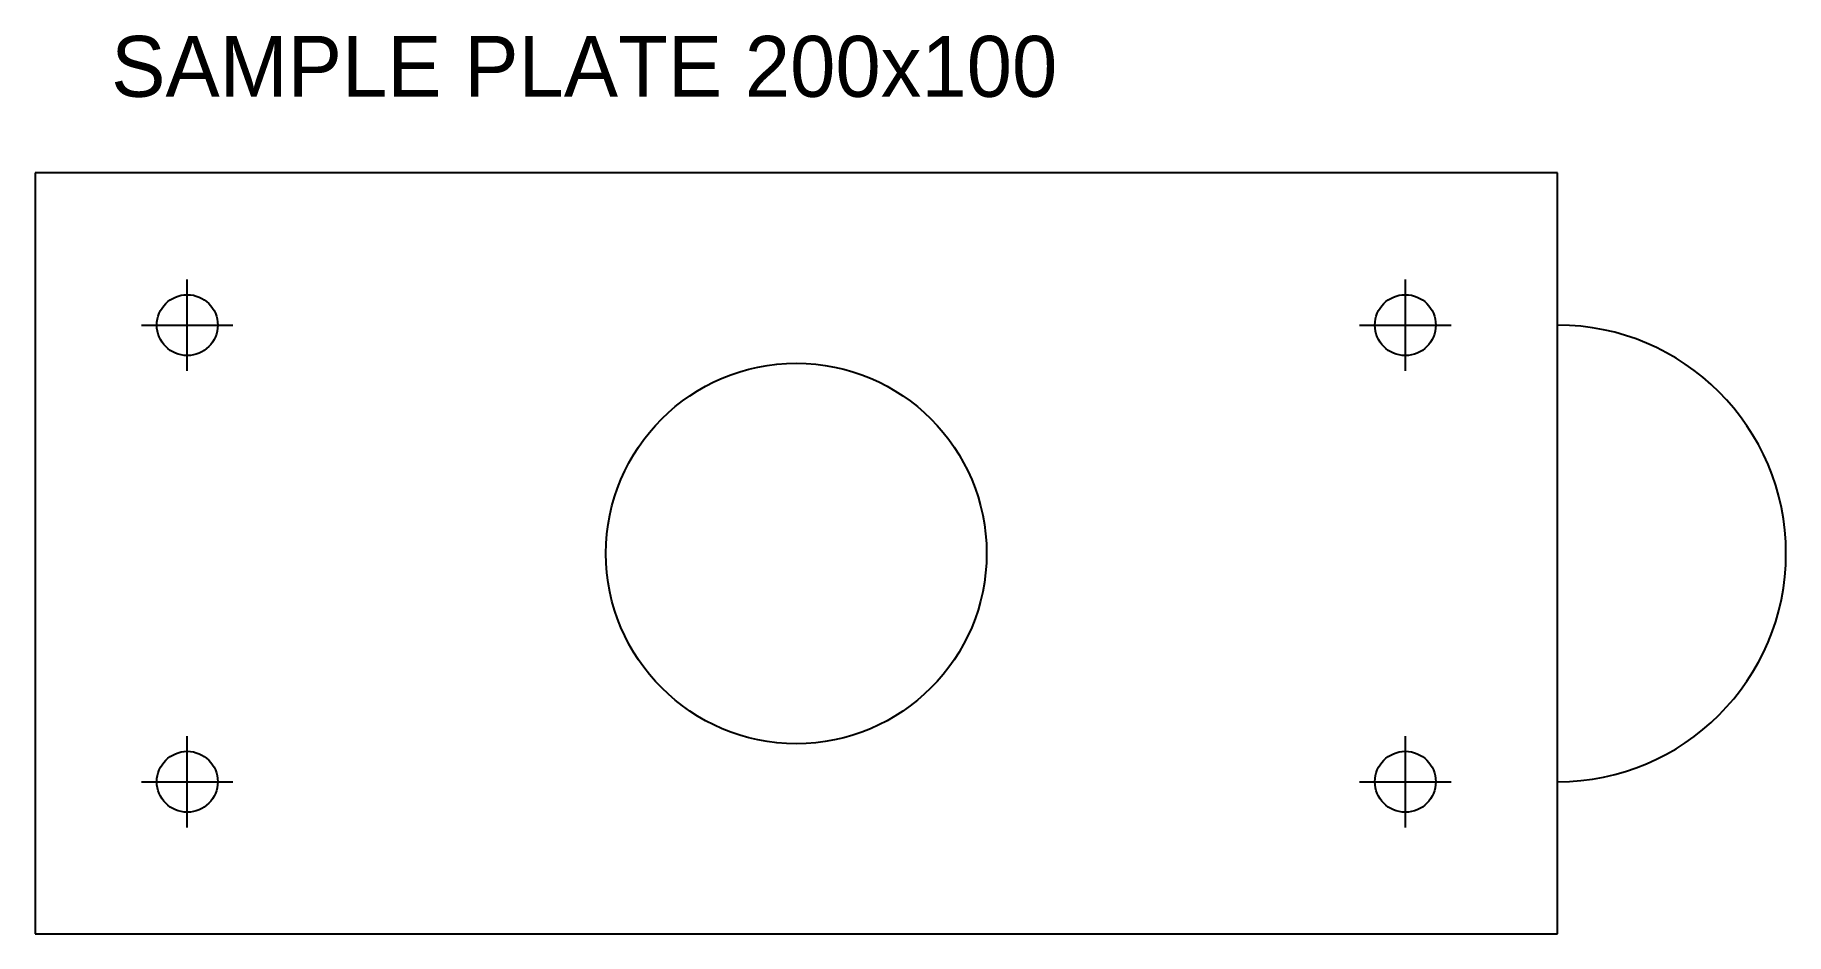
# Model space of a CAD drawing. Extents: x 0 to 230, y 0 to 118.
import ezdxf

# ---------------------------------------------------------------- set-up
doc = ezdxf.new("R2010")
doc.units = 0
doc.layers.get('0').update_dxf_attribs({"linetype": 'CONTINUOUS'})
for name, color, linetype in [('HOLES', 3, 'CONTINUOUS'), ('OUTLINE', 1, 'CONTINUOUS'), ('TEXT', 2, 'CONTINUOUS')]:
    doc.layers.add(name, color=color, linetype=linetype)

# ---------------------------------------------------------------- blocks, each defined once
blk = doc.blocks.new('BOLT')
for p, q in [((0, -6), (0, 6)), ((-6, 0), (6, 0))]:
    blk.add_line(p, q)
blk.add_circle((0, 0), 4)

msp = doc.modelspace()

# ---------------------------------------------------------------- linework, layer by layer
at = {"layer": 'HOLES'}
msp.add_circle((100, 50), 25, dxfattribs=at)
at = {"layer": 'OUTLINE'}
for p, q in [((200, 100), (0, 100)), ((0, 100), (0, 0)), ((200, 0), (200, 100)), ((0, 0), (200, 0))]:
    msp.add_line(p, q, dxfattribs=at)
msp.add_arc((200, 50), 30, -90, 90, dxfattribs=at)

# ---------------------------------------------------------------- block references
at = {"layer": 'HOLES'}
for p in [(20, 80), (180, 80), (20, 20), (180, 20)]:
    msp.add_blockref('BOLT', p, dxfattribs=at)

# ---------------------------------------------------------------- texts
at = {"layer": 'TEXT'}
msp.add_text('SAMPLE PLATE 200x100', height=8, dxfattribs=at).set_placement((10, 110))

doc.saveas('drawing.dxf')
